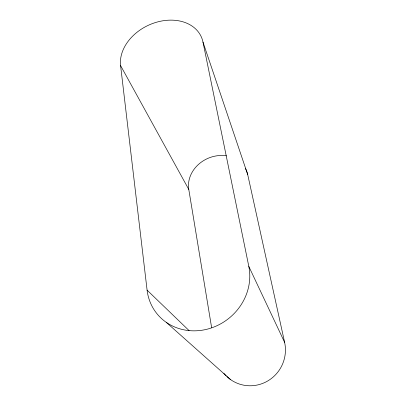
<?xml version="1.0" encoding="UTF-8"?>
<svg xmlns="http://www.w3.org/2000/svg" width="406" height="406" viewBox="0 0 406 406"><rect width="100%" height="100%" fill="white"/><g stroke="black" fill="none" stroke-linecap="round" stroke-linejoin="round"><path stroke-width="0.61" d="M166.353 322.42L230.608 379.625M226.822 376.54A35.342 34.571 -63.8 0 0 267.828 380.904A35.342 34.571 -63.8 0 0 284.621 342.354L247.69 174.529L202.99 42.117A43.29 32.627 -25.2 0 0 156.701 22.173A43.29 32.627 -25.2 0 0 120.592 65.605L147.094 290.153L189.084 330.606M120.592 65.605L188.785 189.445L211.617 327.606M202.99 42.117L248.822 266.448L284.621 342.354M248.822 266.448A53.161 48.837 -38.7 0 1 206.177 329.433A53.161 48.837 -38.7 0 1 147.094 290.153M225.949 375.682A35.342 34.571 -63.8 0 1 223.914 373.424M188.785 189.445A30.546 26.38 -24.2 0 1 226.431 155.828M245.503 168.627A30.546 26.38 -24.2 0 1 247.69 174.529"/></g></svg>
